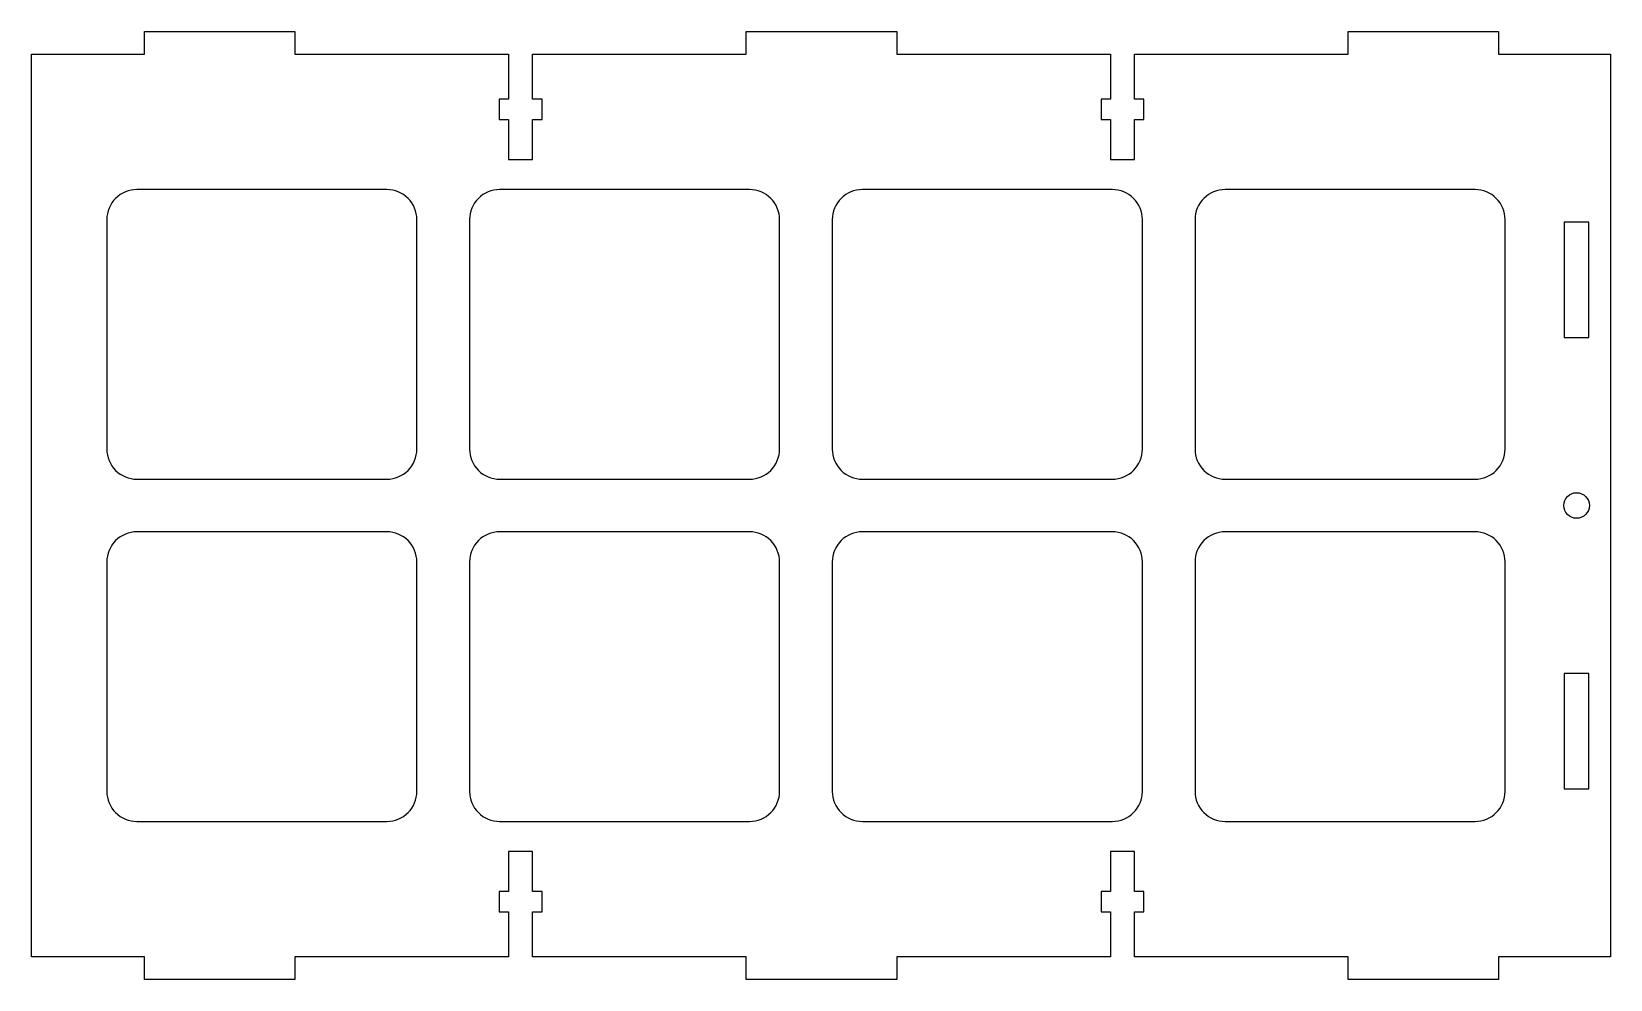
# Model space of a CAD drawing. Header units: millimetres. Extents: x 0 to 210, y -3 to 123.
import ezdxf

# ---------------------------------------------------------------- set-up
doc = ezdxf.new("R2010")
doc.units = ezdxf.units.MM
doc.layers.get('0').update_dxf_attribs({"linetype": 'CONTINUOUS'})

msp = doc.modelspace()

# ---------------------------------------------------------------- linework, layer by layer
for points in [[(66.6, 0), (66.6, 6), (67.85, 6), (67.85, 8.7), (66.6, 8.7), (66.6, 14), (63.4, 14), (63.4, 8.7), (62.15, 8.7), (62.15, 6), (63.4, 6), (63.4, 0), (35, 0), (35, -3), (15, -3), (15, 0), (0, 0), (0, 120), (15, 120), (15, 123), (35, 123), (35, 120), (63.4, 120), (63.4, 114), (62.15, 114), (62.15, 111.3), (63.4, 111.3), (63.4, 106), (66.6, 106), (66.6, 111.3), (67.85, 111.3), (67.85, 114), (66.6, 114), (66.6, 120), (95, 120), (95, 123), (115, 123), (115, 120), (143.4, 120), (143.4, 114), (142.15, 114), (142.15, 111.3), (143.4, 111.3), (143.4, 106), (146.6, 106), (146.6, 111.3), (147.85, 111.3), (147.85, 114), (146.6, 114), (146.6, 120), (175, 120), (175, 123), (195, 123), (195, 120), (209.856, 120), (209.856, 0), (195, 0), (195, -3), (175, -3), (175, 0), (146.6, 0), (146.6, 6), (147.85, 6), (147.85, 8.7), (146.6, 8.7), (146.6, 14), (143.4, 14), (143.4, 8.7), (142.15, 8.7), (142.15, 6), (143.4, 6), (143.4, 0), (115, 0), (115, -3), (95, -3), (95, 0)], [(207.006, 97.65), (203.706, 97.65), (203.706, 82.35), (207.006, 82.35)], [(207.006, 37.65), (203.706, 37.65), (203.706, 22.35), (207.006, 22.35)]]:
    msp.add_lwpolyline(points, close=True)
for points in [[(51.214, 67.5), (51.214, 98, 0.4142136), (47.214, 102), (14, 102, 0.4142136), (10, 98), (10, 67.5, 0.4142136), (14, 63.5), (47.214, 63.5, 0.4142136)], [(99.428, 67.5), (99.428, 98, 0.4142136), (95.428, 102), (62.214, 102, 0.4142136), (58.214, 98), (58.214, 67.5, 0.4142136), (62.214, 63.5), (95.428, 63.5, 0.4142136)], [(147.642, 67.5), (147.642, 98, 0.4142136), (143.642, 102), (110.428, 102, 0.4142136), (106.428, 98), (106.428, 67.5, 0.4142136), (110.428, 63.5), (143.642, 63.5, 0.4142136)], [(195.856, 67.5), (195.856, 98, 0.4142136), (191.856, 102), (158.642, 102, 0.4142136), (154.642, 98), (154.642, 67.5, 0.4142136), (158.642, 63.5), (191.856, 63.5, 0.4142136)], [(51.214, 22), (51.214, 52.5, 0.4142136), (47.214, 56.5), (14, 56.5, 0.4142136), (10, 52.5), (10, 22, 0.4142136), (14, 18), (47.214, 18, 0.4142136)], [(99.428, 22), (99.428, 52.5, 0.4142136), (95.428, 56.5), (62.214, 56.5, 0.4142136), (58.214, 52.5), (58.214, 22, 0.4142136), (62.214, 18), (95.428, 18, 0.4142136)], [(147.642, 22), (147.642, 52.5, 0.4142136), (143.642, 56.5), (110.428, 56.5, 0.4142136), (106.428, 52.5), (106.428, 22, 0.4142136), (110.428, 18), (143.642, 18, 0.4142136)], [(195.856, 22), (195.856, 52.5, 0.4142136), (191.856, 56.5), (158.642, 56.5, 0.4142136), (154.642, 52.5), (154.642, 22, 0.4142136), (158.642, 18), (191.856, 18, 0.4142136)]]:
    msp.add_lwpolyline(points, format="xyb", close=True)
msp.add_circle((205.356, 60), 1.7)

doc.saveas('drawing.dxf')
